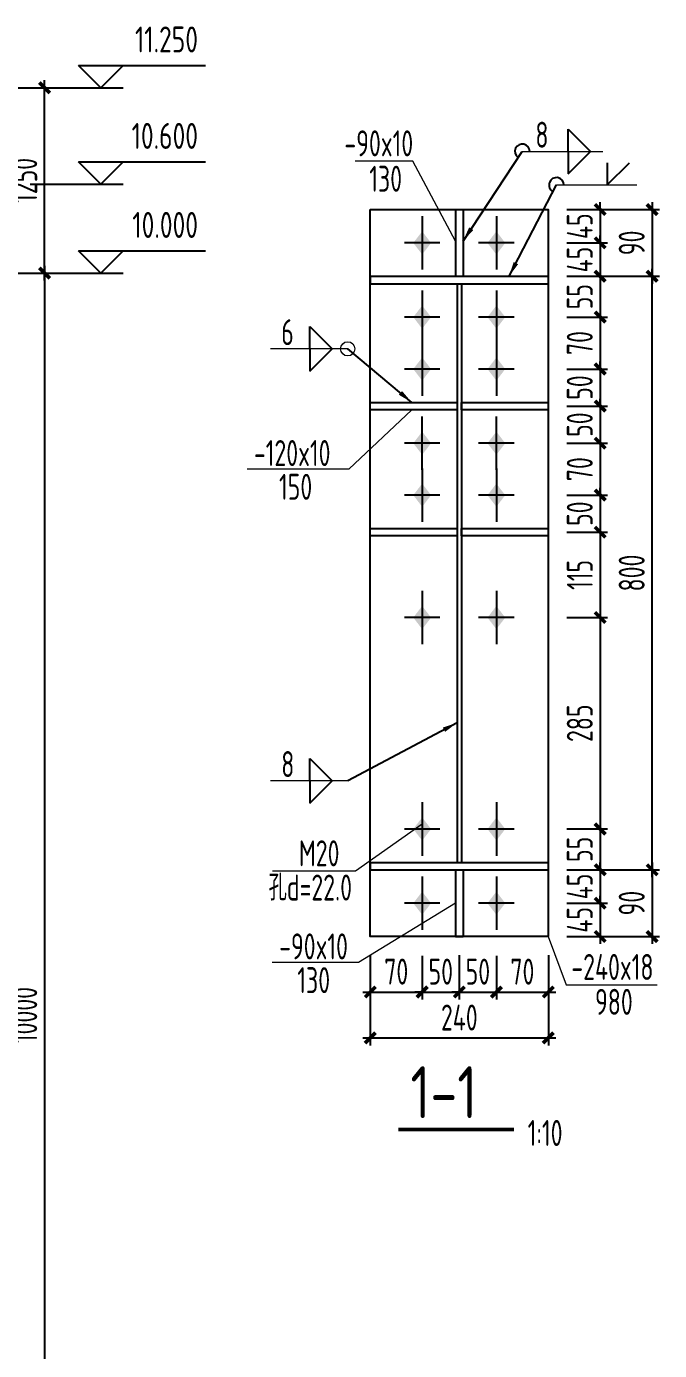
# Model space of a CAD drawing. Extents: x -3102990 to -851544, y -5293060 to -2540151.
# Drawn here: x -873549 to -865015, y -2653064 to -2635217 of the extents above; entities that cross this region are included whole.
import ezdxf
from ezdxf.enums import TextEntityAlignment as Align

# ---------------------------------------------------------------- set-up
doc = ezdxf.new("R2010")
doc.units = 0
doc.header["$LTSCALE"] = 1000
doc.header["$PDMODE"] = 1
doc.linetypes.add('DOTE', pattern=[2.42, 2, -0.2, 0.02, -0.2])
doc.layers.get('0').update_dxf_attribs({"linetype": 'CONTINUOUS'})
doc.layers.get('Defpoints').update_dxf_attribs({"linetype": 'CONTINUOUS'})
for name, color, linetype in [('10', 7, 'CONTINUOUS'), ('AXIS', 253, 'DOTE'), ('COLU', 7, 'CONTINUOUS'), ('DIM', 3, 'CONTINUOUS'), ('NUM', 7, 'CONTINUOUS'), ('TEXT', 7, 'CONTINUOUS'), ('THIN', 7, 'CONTINUOUS'), ('WELD', 7, 'CONTINUOUS')]:
    doc.layers.add(name, color=color, linetype=linetype)
doc.styles.add('TSSD_Dimension', font='tssdeng.shx', dxfattribs={"width": 0.7, "bigfont": 'Hztxt.shx'})
doc.styles.add('TSSD_Label', font='tssdeng.shx', dxfattribs={"width": 0.75, "bigfont": 'hztxt.shx'})
doc.styles.add('TSSD_Rein', font='Tssdeng.shx', dxfattribs={"width": 0.75, "bigfont": 'hztxt.shx'})
doc.dimstyles.new('TSSD_10_100', dxfattribs={"dimtxt": 350, "dimasz": 100, "dimexe": 100, "dimexo": 250, "dimgap": 100, "dimtad": 1, "dimdec": 0, "dimlfac": 0.1, "dimzin": 0, "dimdsep": 46, "dimtxsty": 'TSSD_Dimension', "dimblk": 'ARCHTICK', "dimcen": 0, "dimdle": 100, "dimclrt": 7, "dimadec": 0, "dimazin": 0, "dimtfac": 1, "dimtdec": 0, "dimtix": 1, "dimtmove": 2, "dimatfit": 3, "dimldrblk": 'ARCHTICK', "dimfxl": 1, "dimtolj": 1, "dimtzin": 0, "dimarcsym": 0})
doc.dimstyles.new('TSSD_50_100', dxfattribs={"dimtxt": 350, "dimasz": 100, "dimexe": 100, "dimexo": 250, "dimgap": 100, "dimtad": 1, "dimdec": 0, "dimlfac": 0.5, "dimzin": 0, "dimdsep": 46, "dimtxsty": 'TSSD_Dimension', "dimblk": 'ARCHTICK', "dimcen": 0, "dimdle": 100, "dimclrt": 7, "dimadec": 0, "dimazin": 0, "dimtfac": 1, "dimtdec": 0, "dimtix": 1, "dimtmove": 2, "dimatfit": 3, "dimfxl": 1, "dimtolj": 1, "dimtzin": 0, "dimarcsym": 0})
doc.dimstyles.new('TSSD_LEADER_STYLE_200.0', dxfattribs={"dimtxt": 700, "dimasz": 200, "dimexe": 200, "dimexo": 500, "dimgap": 0.09, "dimtad": 0, "dimtih": 1, "dimtoh": 1, "dimdec": 4, "dimzin": 0, "dimdsep": 46, "dimtxsty": 'Standard', "dimcen": 0.09, "dimdle": 200, "dimclrt": 7, "dimadec": 0, "dimazin": 0, "dimtfac": 1, "dimtdec": 4, "dimtofl": 0, "dimtmove": 0, "dimatfit": 3, "dimfxl": 1, "dimtolj": 1, "dimtzin": 0, "dimarcsym": 0})

# ---------------------------------------------------------------- blocks, each defined once
blk = doc.blocks.new('_ArchTick')
at = {"color": 0, "const_width": 0.5}
blk.add_lwpolyline([(-0.71, -0.71), (0.71, 0.71)], dxfattribs=at)
blk = doc.blocks.new('*D560')
at = {"layer": 'Defpoints', "color": 0, "ltscale": 1.5}
for p in [(-874598, -2638542), (-874598, -2658542), (-873304, -2658542)]:
    blk.add_point(p, dxfattribs=at)
at = {"layer": 'DIM', "color": 0, "lineweight": -2, "ltscale": 1.5}
for p, q in [((-873304, -2638442), (-873304, -2658642)), ((-874348, -2638542), (-873204, -2638542)), ((-874348, -2658542), (-873204, -2658542))]:
    blk.add_line(p, q, dxfattribs=at)
at = {"layer": 'DIM', "color": 0, "lineweight": -2, "ltscale": 1.5, "xscale": 100, "yscale": 100, "zscale": 100}
for p, rotation in [((-873304, -2638542), 90), ((-873304, -2658542), 270)]:
    blk.add_blockref('_ArchTick', p, dxfattribs=dict(at, rotation=rotation))
at = {"layer": 'DIM', "color": 7, "ltscale": 1.5, "insert": (-873579, -2648542), "char_height": 350, "attachment_point": 5, "rotation": 90, "style": 'TSSD_Dimension'}
blk.add_mtext('\\A1;10000', dxfattribs=at)
blk = doc.blocks.new('*D582')
at = {"layer": 'Defpoints', "color": 0, "ltscale": 1.5}
for p in [(-874598, -2636042), (-873304, -2636042), (-874598, -2638542)]:
    blk.add_point(p, dxfattribs=at)
at = {"layer": 'DIM', "color": 0, "lineweight": -2, "ltscale": 1.5}
for p, q in [((-873304, -2638642), (-873304, -2635942)), ((-874348, -2636042), (-873204, -2636042)), ((-874348, -2638542), (-873204, -2638542))]:
    blk.add_line(p, q, dxfattribs=at)
at = {"layer": 'DIM', "color": 0, "lineweight": -2, "ltscale": 1.5, "xscale": 100, "yscale": 100, "zscale": 100}
for p, rotation in [((-873304, -2636042), 90), ((-873304, -2638542), 270)]:
    blk.add_blockref('_ArchTick', p, dxfattribs=dict(at, rotation=rotation))
at = {"layer": 'DIM', "color": 7, "ltscale": 1.5, "insert": (-873579, -2637292), "char_height": 350, "attachment_point": 5, "rotation": 90, "style": 'TSSD_Dimension'}
blk.add_mtext('\\A1;1250', dxfattribs=at)
blk = doc.blocks.new('A$C5C7C78FF')
at = {"layer": '10', "color": 0}
blk.add_solid([(27, -141, -192), (-73, -11, -192), (127, -11, -192), (27, 119, -192)], dxfattribs=at)
at = {"layer": 'AXIS', "color": 0, "linetype": 'ByBlock'}
for p, q in [((27, -311, -192), (27, 289, -192)), ((227, -11, -192), (-173, -11, -192))]:
    blk.add_line(p, q, dxfattribs=at)
blk = doc.blocks.new('*D584')
at = {"layer": 'Defpoints', "color": 0}
for p in [(-866514, -2637684), (-866514, -2638134), (-865815, -2638134)]:
    blk.add_point(p, dxfattribs=at)
at = {"layer": 'DIM', "color": 0, "lineweight": -2}
for p, q in [((-865815, -2637684), (-865815, -2637584)), ((-866264, -2637684), (-865715, -2637684)), ((-865815, -2637684), (-865815, -2638134)), ((-866264, -2638134), (-865715, -2638134)), ((-865815, -2638134), (-865815, -2638234))]:
    blk.add_line(p, q, dxfattribs=at)
at = {"layer": 'DIM', "color": 0, "lineweight": -2, "xscale": 100, "yscale": 100, "zscale": 100}
for p, rotation in [((-865815, -2637684), 270), ((-865815, -2638134), 90)]:
    blk.add_blockref('_ArchTick', p, dxfattribs=dict(at, rotation=rotation))
at = {"layer": 'DIM', "color": 7, "insert": (-866090, -2637909), "char_height": 350, "attachment_point": 5, "rotation": 90, "style": 'TSSD_Dimension'}
blk.add_mtext('\\A1;45', dxfattribs=at)
blk = doc.blocks.new('*D585')
at = {"layer": 'Defpoints', "color": 0}
for p in [(-866514, -2638134), (-866514, -2638584), (-865815, -2638584)]:
    blk.add_point(p, dxfattribs=at)
at = {"layer": 'DIM', "color": 0, "lineweight": -2}
for p, q in [((-866264, -2638134), (-865715, -2638134)), ((-865815, -2638134), (-865815, -2638034)), ((-865815, -2638134), (-865815, -2638584)), ((-866264, -2638584), (-865715, -2638584)), ((-865815, -2638584), (-865815, -2638684))]:
    blk.add_line(p, q, dxfattribs=at)
at = {"layer": 'DIM', "color": 0, "lineweight": -2, "xscale": 100, "yscale": 100, "zscale": 100}
for p, rotation in [((-865815, -2638134), 270), ((-865815, -2638584), 90)]:
    blk.add_blockref('_ArchTick', p, dxfattribs=dict(at, rotation=rotation))
at = {"layer": 'DIM', "color": 7, "insert": (-866090, -2638359), "char_height": 350, "attachment_point": 5, "rotation": 90, "style": 'TSSD_Dimension'}
blk.add_mtext('\\A1;45', dxfattribs=at)
blk = doc.blocks.new('*D586')
at = {"layer": 'Defpoints', "color": 0}
for p in [(-866514, -2638584), (-866514, -2639134), (-865815, -2639134)]:
    blk.add_point(p, dxfattribs=at)
at = {"layer": 'DIM', "color": 0, "lineweight": -2}
for p, q in [((-865815, -2638484), (-865815, -2639234)), ((-866264, -2638584), (-865715, -2638584)), ((-866264, -2639134), (-865715, -2639134))]:
    blk.add_line(p, q, dxfattribs=at)
at = {"layer": 'DIM', "color": 0, "lineweight": -2, "xscale": 100, "yscale": 100, "zscale": 100}
for p, rotation in [((-865815, -2638584), 90), ((-865815, -2639134), 270)]:
    blk.add_blockref('_ArchTick', p, dxfattribs=dict(at, rotation=rotation))
at = {"layer": 'DIM', "color": 7, "insert": (-866090, -2638859), "char_height": 350, "attachment_point": 5, "rotation": 90, "style": 'TSSD_Dimension'}
blk.add_mtext('\\A1;55', dxfattribs=at)
blk = doc.blocks.new('*D587')
at = {"layer": 'Defpoints', "color": 0}
for p in [(-866514, -2646034), (-866514, -2646584), (-865815, -2646584)]:
    blk.add_point(p, dxfattribs=at)
at = {"layer": 'DIM', "color": 0, "lineweight": -2}
for p, q in [((-865815, -2645934), (-865815, -2646684)), ((-866264, -2646034), (-865715, -2646034)), ((-866264, -2646584), (-865715, -2646584))]:
    blk.add_line(p, q, dxfattribs=at)
at = {"layer": 'DIM', "color": 0, "lineweight": -2, "xscale": 100, "yscale": 100, "zscale": 100}
for p, rotation in [((-865815, -2646034), 90), ((-865815, -2646584), 270)]:
    blk.add_blockref('_ArchTick', p, dxfattribs=dict(at, rotation=rotation))
at = {"layer": 'DIM', "color": 7, "insert": (-866090, -2646309), "char_height": 350, "attachment_point": 5, "rotation": 90, "style": 'TSSD_Dimension'}
blk.add_mtext('\\A1;55', dxfattribs=at)
blk = doc.blocks.new('*D588')
at = {"layer": 'Defpoints', "color": 0}
for p in [(-866514, -2646584), (-866514, -2647034), (-865815, -2647034)]:
    blk.add_point(p, dxfattribs=at)
at = {"layer": 'DIM', "color": 0, "lineweight": -2}
for p, q in [((-865815, -2646584), (-865815, -2646484)), ((-866264, -2646584), (-865715, -2646584)), ((-865815, -2646584), (-865815, -2647034)), ((-866264, -2647034), (-865715, -2647034)), ((-865815, -2647034), (-865815, -2647134))]:
    blk.add_line(p, q, dxfattribs=at)
at = {"layer": 'DIM', "color": 0, "lineweight": -2, "xscale": 100, "yscale": 100, "zscale": 100}
for p, rotation in [((-865815, -2646584), 270), ((-865815, -2647034), 90)]:
    blk.add_blockref('_ArchTick', p, dxfattribs=dict(at, rotation=rotation))
at = {"layer": 'DIM', "color": 7, "insert": (-866090, -2646809), "char_height": 350, "attachment_point": 5, "rotation": 90, "style": 'TSSD_Dimension'}
blk.add_mtext('\\A1;45', dxfattribs=at)
blk = doc.blocks.new('*D589')
at = {"layer": 'Defpoints', "color": 0}
for p in [(-866514, -2647034), (-866514, -2647484), (-865815, -2647484)]:
    blk.add_point(p, dxfattribs=at)
at = {"layer": 'DIM', "color": 0, "lineweight": -2}
for p, q in [((-866264, -2647034), (-865715, -2647034)), ((-865815, -2647034), (-865815, -2646934)), ((-865815, -2647034), (-865815, -2647484)), ((-866264, -2647484), (-865715, -2647484)), ((-865815, -2647484), (-865815, -2647584))]:
    blk.add_line(p, q, dxfattribs=at)
at = {"layer": 'DIM', "color": 0, "lineweight": -2, "xscale": 100, "yscale": 100, "zscale": 100}
for p, rotation in [((-865815, -2647034), 270), ((-865815, -2647484), 90)]:
    blk.add_blockref('_ArchTick', p, dxfattribs=dict(at, rotation=rotation))
at = {"layer": 'DIM', "color": 7, "insert": (-866090, -2647259), "char_height": 350, "attachment_point": 5, "rotation": 90, "style": 'TSSD_Dimension'}
blk.add_mtext('\\A1;45', dxfattribs=at)
blk = doc.blocks.new('*D590')
at = {"layer": 'Defpoints', "color": 0}
for p in [(-868914, -2647483), (-868214, -2647495), (-868214, -2648232)]:
    blk.add_point(p, dxfattribs=at)
at = {"layer": 'DIM', "color": 0, "lineweight": -2}
for p, q in [((-868914, -2647733), (-868914, -2648332)), ((-868214, -2647745), (-868214, -2648332)), ((-869014, -2648232), (-868114, -2648232))]:
    blk.add_line(p, q, dxfattribs=at)
at = {"layer": 'DIM', "color": 0, "lineweight": -2, "xscale": 100, "yscale": 100, "zscale": 100, "rotation": 180}
blk.add_blockref('_ArchTick', (-868914, -2648232), dxfattribs=at)
at = {"layer": 'DIM', "color": 0, "lineweight": -2, "xscale": 100, "yscale": 100, "zscale": 100}
blk.add_blockref('_ArchTick', (-868214, -2648232), dxfattribs=at)
at = {"layer": 'DIM', "color": 7, "insert": (-868564, -2647957), "char_height": 350, "attachment_point": 5, "style": 'TSSD_Dimension'}
blk.add_mtext('\\A1;70', dxfattribs=at)
blk = doc.blocks.new('*D591')
at = {"layer": 'Defpoints', "color": 0}
for p in [(-868214, -2647495), (-867714, -2647484), (-867714, -2648232)]:
    blk.add_point(p, dxfattribs=at)
at = {"layer": 'DIM', "color": 0, "lineweight": -2}
for p, q in [((-868214, -2647745), (-868214, -2648332)), ((-867714, -2647734), (-867714, -2648332)), ((-868214, -2648232), (-868314, -2648232)), ((-868214, -2648232), (-867714, -2648232)), ((-867714, -2648232), (-867614, -2648232))]:
    blk.add_line(p, q, dxfattribs=at)
at = {"layer": 'DIM', "color": 0, "lineweight": -2, "xscale": 100, "yscale": 100, "zscale": 100}
blk.add_blockref('_ArchTick', (-868214, -2648232), dxfattribs=at)
at = {"layer": 'DIM', "color": 0, "lineweight": -2, "xscale": 100, "yscale": 100, "zscale": 100, "rotation": 180}
blk.add_blockref('_ArchTick', (-867714, -2648232), dxfattribs=at)
at = {"layer": 'DIM', "color": 7, "insert": (-867964, -2647957), "char_height": 350, "attachment_point": 5, "style": 'TSSD_Dimension'}
blk.add_mtext('\\A1;50', dxfattribs=at)
blk = doc.blocks.new('*D592')
at = {"layer": 'Defpoints', "color": 0}
for p in [(-867714, -2647484), (-867214, -2647495), (-867214, -2648232)]:
    blk.add_point(p, dxfattribs=at)
at = {"layer": 'DIM', "color": 0, "lineweight": -2}
for p, q in [((-867714, -2647734), (-867714, -2648332)), ((-867214, -2647745), (-867214, -2648332)), ((-867714, -2648232), (-867814, -2648232)), ((-867714, -2648232), (-867214, -2648232)), ((-867214, -2648232), (-867114, -2648232))]:
    blk.add_line(p, q, dxfattribs=at)
at = {"layer": 'DIM', "color": 0, "lineweight": -2, "xscale": 100, "yscale": 100, "zscale": 100}
blk.add_blockref('_ArchTick', (-867714, -2648232), dxfattribs=at)
at = {"layer": 'DIM', "color": 0, "lineweight": -2, "xscale": 100, "yscale": 100, "zscale": 100, "rotation": 180}
blk.add_blockref('_ArchTick', (-867214, -2648232), dxfattribs=at)
at = {"layer": 'DIM', "color": 7, "insert": (-867464, -2647957), "char_height": 350, "attachment_point": 5, "style": 'TSSD_Dimension'}
blk.add_mtext('\\A1;50', dxfattribs=at)
blk = doc.blocks.new('*D593')
at = {"layer": 'Defpoints', "color": 0}
for p in [(-867214, -2647495), (-866514, -2647484), (-866514, -2648232)]:
    blk.add_point(p, dxfattribs=at)
at = {"layer": 'DIM', "color": 0, "lineweight": -2}
for p, q in [((-867214, -2647745), (-867214, -2648332)), ((-866514, -2647734), (-866514, -2648332)), ((-867314, -2648232), (-866414, -2648232))]:
    blk.add_line(p, q, dxfattribs=at)
at = {"layer": 'DIM', "color": 0, "lineweight": -2, "xscale": 100, "yscale": 100, "zscale": 100, "rotation": 180}
blk.add_blockref('_ArchTick', (-867214, -2648232), dxfattribs=at)
at = {"layer": 'DIM', "color": 0, "lineweight": -2, "xscale": 100, "yscale": 100, "zscale": 100}
blk.add_blockref('_ArchTick', (-866514, -2648232), dxfattribs=at)
at = {"layer": 'DIM', "color": 7, "insert": (-866864, -2647957), "char_height": 350, "attachment_point": 5, "style": 'TSSD_Dimension'}
blk.add_mtext('\\A1;70', dxfattribs=at)
blk = doc.blocks.new('*D594')
at = {"layer": 'Defpoints', "color": 0}
for p in [(-868914, -2647483), (-866514, -2647484), (-866514, -2648851)]:
    blk.add_point(p, dxfattribs=at)
at = {"layer": 'DIM', "color": 0, "lineweight": -2}
for p, q in [((-868914, -2647733), (-868914, -2648951)), ((-866514, -2647734), (-866514, -2648951)), ((-869014, -2648851), (-866414, -2648851))]:
    blk.add_line(p, q, dxfattribs=at)
at = {"layer": 'DIM', "color": 0, "lineweight": -2, "xscale": 100, "yscale": 100, "zscale": 100, "rotation": 180}
blk.add_blockref('_ArchTick', (-868914, -2648851), dxfattribs=at)
at = {"layer": 'DIM', "color": 0, "lineweight": -2, "xscale": 100, "yscale": 100, "zscale": 100}
blk.add_blockref('_ArchTick', (-866514, -2648851), dxfattribs=at)
at = {"layer": 'DIM', "color": 7, "insert": (-867714, -2648576), "char_height": 350, "attachment_point": 5, "style": 'TSSD_Dimension'}
blk.add_mtext('\\A1;240', dxfattribs=at)
blk = doc.blocks.new('_WELD004')
at = {"color": 0, "linetype": 'ByBlock'}
for p, q in [((0, 1), (1, 0)), ((0, 0), (0, 1))]:
    blk.add_line(p, q, dxfattribs=at)
blk = doc.blocks.new('*D595')
at = {"layer": 'Defpoints', "color": 0}
for p in [(-866514, -2637684), (-866514, -2638584), (-865115, -2638584)]:
    blk.add_point(p, dxfattribs=at)
at = {"layer": 'DIM', "color": 0, "lineweight": -2}
for p, q in [((-865115, -2637584), (-865115, -2638684)), ((-866264, -2637684), (-865015, -2637684)), ((-866264, -2638584), (-865015, -2638584))]:
    blk.add_line(p, q, dxfattribs=at)
at = {"layer": 'DIM', "color": 0, "lineweight": -2, "xscale": 100, "yscale": 100, "zscale": 100}
for p, rotation in [((-865115, -2637684), 90), ((-865115, -2638584), 270)]:
    blk.add_blockref('_ArchTick', p, dxfattribs=dict(at, rotation=rotation))
at = {"layer": 'DIM', "color": 7, "insert": (-865390, -2638134), "char_height": 350, "attachment_point": 5, "rotation": 90, "style": 'TSSD_Dimension'}
blk.add_mtext('\\A1;90', dxfattribs=at)
blk = doc.blocks.new('*D596')
at = {"layer": 'Defpoints', "color": 0}
for p in [(-866514, -2646584), (-866514, -2647484), (-865115, -2647484)]:
    blk.add_point(p, dxfattribs=at)
at = {"layer": 'DIM', "color": 0, "lineweight": -2}
for p, q in [((-865115, -2646484), (-865115, -2647584)), ((-866264, -2646584), (-865015, -2646584)), ((-866264, -2647484), (-865015, -2647484))]:
    blk.add_line(p, q, dxfattribs=at)
at = {"layer": 'DIM', "color": 0, "lineweight": -2, "xscale": 100, "yscale": 100, "zscale": 100}
for p, rotation in [((-865115, -2646584), 90), ((-865115, -2647484), 270)]:
    blk.add_blockref('_ArchTick', p, dxfattribs=dict(at, rotation=rotation))
at = {"layer": 'DIM', "color": 7, "insert": (-865390, -2647034), "char_height": 350, "attachment_point": 5, "rotation": 90, "style": 'TSSD_Dimension'}
blk.add_mtext('\\A1;90', dxfattribs=at)
blk = doc.blocks.new('*D597')
at = {"layer": 'Defpoints', "color": 0, "ltscale": 1.5}
for p in [(-866514, -2638584), (-865115, -2638584), (-866514, -2646584)]:
    blk.add_point(p, dxfattribs=at)
at = {"layer": 'DIM', "color": 0, "lineweight": -2, "ltscale": 1.5}
for p, q in [((-865115, -2646684), (-865115, -2638484)), ((-866264, -2638584), (-865015, -2638584)), ((-866264, -2646584), (-865015, -2646584))]:
    blk.add_line(p, q, dxfattribs=at)
at = {"layer": 'DIM', "color": 0, "lineweight": -2, "ltscale": 1.5, "xscale": 100, "yscale": 100, "zscale": 100}
for p, rotation in [((-865115, -2638584), 90), ((-865115, -2646584), 270)]:
    blk.add_blockref('_ArchTick', p, dxfattribs=dict(at, rotation=rotation))
at = {"layer": 'DIM', "color": 7, "ltscale": 1.5, "insert": (-865390, -2642584), "char_height": 350, "attachment_point": 5, "rotation": 90, "style": 'TSSD_Dimension'}
blk.add_mtext('\\A1;800', dxfattribs=at)
blk = doc.blocks.new('*D623')
at = {"layer": 'Defpoints', "color": 0, "ltscale": 1.5}
for p in [(-866514, -2639134), (-866514, -2639834), (-865815, -2639834)]:
    blk.add_point(p, dxfattribs=at)
at = {"layer": 'DIM', "color": 0, "lineweight": -2, "ltscale": 1.5}
for p, q in [((-865815, -2639034), (-865815, -2639934)), ((-866264, -2639134), (-865715, -2639134)), ((-866264, -2639834), (-865715, -2639834))]:
    blk.add_line(p, q, dxfattribs=at)
at = {"layer": 'DIM', "color": 0, "lineweight": -2, "ltscale": 1.5, "xscale": 100, "yscale": 100, "zscale": 100}
for p, rotation in [((-865815, -2639134), 90), ((-865815, -2639834), 270)]:
    blk.add_blockref('_ArchTick', p, dxfattribs=dict(at, rotation=rotation))
at = {"layer": 'DIM', "color": 7, "ltscale": 1.5, "insert": (-866090, -2639484), "char_height": 350, "attachment_point": 5, "rotation": 90, "style": 'TSSD_Dimension'}
blk.add_mtext('\\A1;70', dxfattribs=at)
blk = doc.blocks.new('*D624')
at = {"layer": 'Defpoints', "color": 0, "ltscale": 1.5}
for p in [(-866514, -2639834), (-866514, -2640334), (-865815, -2640334)]:
    blk.add_point(p, dxfattribs=at)
at = {"layer": 'DIM', "color": 0, "lineweight": -2, "ltscale": 1.5}
for p, q in [((-865815, -2639834), (-865815, -2639734)), ((-866264, -2639834), (-865715, -2639834)), ((-865815, -2639834), (-865815, -2640334)), ((-866264, -2640334), (-865715, -2640334)), ((-865815, -2640334), (-865815, -2640434))]:
    blk.add_line(p, q, dxfattribs=at)
at = {"layer": 'DIM', "color": 0, "lineweight": -2, "ltscale": 1.5, "xscale": 100, "yscale": 100, "zscale": 100}
for p, rotation in [((-865815, -2639834), 270), ((-865815, -2640334), 90)]:
    blk.add_blockref('_ArchTick', p, dxfattribs=dict(at, rotation=rotation))
at = {"layer": 'DIM', "color": 7, "ltscale": 1.5, "insert": (-866090, -2640084), "char_height": 350, "attachment_point": 5, "rotation": 90, "style": 'TSSD_Dimension'}
blk.add_mtext('\\A1;50', dxfattribs=at)
blk = doc.blocks.new('*D625')
at = {"layer": 'Defpoints', "color": 0, "ltscale": 1.5}
for p in [(-866514, -2642034, -288), (-866514, -2643184), (-865815, -2643184)]:
    blk.add_point(p, dxfattribs=at)
at = {"layer": 'DIM', "color": 0, "lineweight": -2, "ltscale": 1.5}
for p, q in [((-866264, -2642034), (-865715, -2642034)), ((-865815, -2641934), (-865815, -2643284)), ((-866264, -2643184), (-865715, -2643184))]:
    blk.add_line(p, q, dxfattribs=at)
at = {"layer": 'DIM', "color": 0, "lineweight": -2, "ltscale": 1.5, "xscale": 100, "yscale": 100, "zscale": 100}
for p, rotation in [((-865815, -2642034), 90), ((-865815, -2643184), 270)]:
    blk.add_blockref('_ArchTick', p, dxfattribs=dict(at, rotation=rotation))
at = {"layer": 'DIM', "color": 7, "ltscale": 1.5, "insert": (-866090, -2642609), "char_height": 350, "attachment_point": 5, "rotation": 90, "style": 'TSSD_Dimension'}
blk.add_mtext('\\A1;115', dxfattribs=at)
blk = doc.blocks.new('*D626')
at = {"layer": 'Defpoints', "color": 0, "ltscale": 1.5}
for p in [(-866514, -2643184), (-866514, -2646034), (-865815, -2646034)]:
    blk.add_point(p, dxfattribs=at)
at = {"layer": 'DIM', "color": 0, "lineweight": -2, "ltscale": 1.5}
for p, q in [((-865815, -2643084), (-865815, -2646134)), ((-866264, -2643184), (-865715, -2643184)), ((-866264, -2646034), (-865715, -2646034))]:
    blk.add_line(p, q, dxfattribs=at)
at = {"layer": 'DIM', "color": 0, "lineweight": -2, "ltscale": 1.5, "xscale": 100, "yscale": 100, "zscale": 100}
for p, rotation in [((-865815, -2643184), 90), ((-865815, -2646034), 270)]:
    blk.add_blockref('_ArchTick', p, dxfattribs=dict(at, rotation=rotation))
at = {"layer": 'DIM', "color": 7, "ltscale": 1.5, "insert": (-866090, -2644609), "char_height": 350, "attachment_point": 5, "rotation": 90, "style": 'TSSD_Dimension'}
blk.add_mtext('\\A1;285', dxfattribs=at)
blk = doc.blocks.new('*D642')
at = {"layer": 'Defpoints', "color": 0, "ltscale": 1.5}
for p in [(-866514, -2640334), (-866514, -2640834), (-865815, -2640834)]:
    blk.add_point(p, dxfattribs=at)
at = {"layer": 'DIM', "color": 0, "lineweight": -2, "ltscale": 1.5}
for p, q in [((-865815, -2640334), (-865815, -2640234)), ((-866264, -2640334), (-865715, -2640334)), ((-865815, -2640334), (-865815, -2640834)), ((-866264, -2640834), (-865715, -2640834)), ((-865815, -2640834), (-865815, -2640934))]:
    blk.add_line(p, q, dxfattribs=at)
at = {"layer": 'DIM', "color": 0, "lineweight": -2, "ltscale": 1.5, "xscale": 100, "yscale": 100, "zscale": 100}
for p, rotation in [((-865815, -2640334), 270), ((-865815, -2640834), 90)]:
    blk.add_blockref('_ArchTick', p, dxfattribs=dict(at, rotation=rotation))
at = {"layer": 'DIM', "color": 7, "ltscale": 1.5, "insert": (-866090, -2640584), "char_height": 350, "attachment_point": 5, "rotation": 90, "style": 'TSSD_Dimension'}
blk.add_mtext('\\A1;50', dxfattribs=at)
blk = doc.blocks.new('*D643')
at = {"layer": 'Defpoints', "color": 0, "ltscale": 1.5}
for p in [(-866514, -2640834), (-866514, -2641534), (-865815, -2641534)]:
    blk.add_point(p, dxfattribs=at)
at = {"layer": 'DIM', "color": 0, "lineweight": -2, "ltscale": 1.5}
for p, q in [((-866264, -2640834), (-865715, -2640834)), ((-865815, -2640734), (-865815, -2641634)), ((-866264, -2641534), (-865715, -2641534))]:
    blk.add_line(p, q, dxfattribs=at)
at = {"layer": 'DIM', "color": 0, "lineweight": -2, "ltscale": 1.5, "xscale": 100, "yscale": 100, "zscale": 100}
for p, rotation in [((-865815, -2640834), 90), ((-865815, -2641534), 270)]:
    blk.add_blockref('_ArchTick', p, dxfattribs=dict(at, rotation=rotation))
at = {"layer": 'DIM', "color": 7, "ltscale": 1.5, "insert": (-866090, -2641184), "char_height": 350, "attachment_point": 5, "rotation": 90, "style": 'TSSD_Dimension'}
blk.add_mtext('\\A1;70', dxfattribs=at)
blk = doc.blocks.new('*D644')
at = {"layer": 'Defpoints', "color": 0, "ltscale": 1.5}
for p in [(-866514, -2641534), (-866514, -2642034), (-865815, -2642034)]:
    blk.add_point(p, dxfattribs=at)
at = {"layer": 'DIM', "color": 0, "lineweight": -2, "ltscale": 1.5}
for p, q in [((-866264, -2641534), (-865715, -2641534)), ((-865815, -2641534), (-865815, -2641434)), ((-865815, -2641534), (-865815, -2642034)), ((-866264, -2642034), (-865715, -2642034)), ((-865815, -2642034), (-865815, -2642134))]:
    blk.add_line(p, q, dxfattribs=at)
at = {"layer": 'DIM', "color": 0, "lineweight": -2, "ltscale": 1.5, "xscale": 100, "yscale": 100, "zscale": 100}
for p, rotation in [((-865815, -2641534), 270), ((-865815, -2642034), 90)]:
    blk.add_blockref('_ArchTick', p, dxfattribs=dict(at, rotation=rotation))
at = {"layer": 'DIM', "color": 7, "ltscale": 1.5, "insert": (-866090, -2641784), "char_height": 350, "attachment_point": 5, "rotation": 90, "style": 'TSSD_Dimension'}
blk.add_mtext('\\A1;50', dxfattribs=at)

msp = doc.modelspace()

# ---------------------------------------------------------------- linework, layer by layer
at = {"layer": 'COLU', "linetype": 'ByBlock', "lineweight": 9}
for p, q in [((-868342.44, -2637031.17, -96), (-869118.49, -2637031.17, -96)), ((-867764.24, -2638109.44, -288), (-868342.44, -2637031.17, -96)), ((-868354.24, -2640384.44, -288), (-869201.53, -2641183.55, -288)), ((-869201.53, -2641183.55, -288), (-870575.52, -2641183.55, -288)), ((-868214.24, -2645971.21, -288), (-869115.32, -2646600.81, -96)), ((-867764.24, -2647034.44, -288), (-869074.53, -2647833.55, -288)), ((-866514.24, -2647484.44, -288), (-866273.25, -2648132.95, -96)), ((-869074.53, -2647833.55, -288), (-870235.52, -2647833.55, -288)), ((-866273.25, -2648132.95, -96), (-865047.2, -2648132.95, -96))]:
    msp.add_line(p, q, dxfattribs=at)
at = {"layer": 'COLU', "linetype": 'ByBlock'}
for p, q in [((-867764.24, -2637684.44, -288), (-867764.24, -2638584.44, -288)), ((-867664.24, -2637684.44, -288), (-867664.24, -2638584.44, -288)), ((-868914.24, -2638584.44, -288), (-866514.24, -2638584.44, -288)), ((-868914.24, -2638584.44, -288), (-868914.24, -2638684.44, -288)), ((-868914.24, -2638684.44, -288), (-866514.24, -2638684.44, -288)), ((-867764.24, -2638584.44, -288), (-867664.24, -2638584.44, -288)), ((-867744.24, -2638684.44, -288), (-867744.24, -2646484.44, -288)), ((-867684.24, -2638684.44, -288), (-867684.24, -2646484.44, -288)), ((-866514.24, -2638584.44, -288), (-866514.24, -2638684.44, -288)), ((-866514.24, -2645284.44, -288), (-866514.24, -2645384.44, -288)), ((-868914.24, -2646484.44, -288), (-866514.24, -2646484.44, -288)), ((-868914.24, -2646484.44, -288), (-868914.24, -2646584.44, -288)), ((-866514.24, -2646484.44, -288), (-866514.24, -2646584.44, -288)), ((-868914.24, -2646584.44, -288), (-866514.24, -2646584.44, -288)), ((-867764.24, -2646584.44, -288), (-867764.24, -2647484.44, -288)), ((-867664.24, -2646584.44, -288), (-867664.24, -2647484.44, -288)), ((-867764.24, -2647484.44, -288), (-867664.24, -2647484.44, -288))]:
    msp.add_line(p, q, dxfattribs=at)
at = {"layer": 'COLU', "elevation": -288}
for points in [[(-868914.24, -2637684.44), (-866514.24, -2637684.44), (-866514.24, -2647484.44), (-868914.24, -2647484.44)], [(-868914.24, -2640284.44), (-867744.24, -2640284.44), (-867744.24, -2640384.44), (-868914.24, -2640384.44)], [(-867684.24, -2640284.44), (-866514.24, -2640284.44), (-866514.24, -2640384.44), (-867684.24, -2640384.44)], [(-868914.24, -2641984.44), (-867744.24, -2641984.44), (-867744.24, -2642084.44), (-868914.24, -2642084.44)], [(-867684.24, -2641984.44), (-866514.24, -2641984.44), (-866514.24, -2642084.44), (-867684.24, -2642084.44)]]:
    msp.add_lwpolyline(points, close=True, dxfattribs=at)
at = {"layer": 'NUM', "const_width": 50}
msp.add_lwpolyline([(-868534.42, -2650085.79), (-866976.15, -2650085.79)], dxfattribs=at)
at = {"layer": 'TEXT', "lineweight": 9}
msp.add_line((-869115.32, -2646600.81, -96), (-870232.11, -2646600.81, -96), dxfattribs=at)
at = {"layer": 'THIN'}
for p, q in [((-872546.09, -2636042.03), (-872846.09, -2635742.03)), ((-872846.09, -2635742.03), (-872246.09, -2635742.03)), ((-872546.09, -2636042.03), (-872246.09, -2635742.03)), ((-872246.09, -2635742.03), (-871135.51, -2635742.03)), ((-873498.7, -2636042.03), (-872246.09, -2636042.03)), ((-872546.09, -2636042.03), (-872546.09, -2636042.03)), ((-872546.09, -2637342.03), (-872846.09, -2637042.03)), ((-872846.09, -2637042.03), (-872246.09, -2637042.03)), ((-872546.09, -2637342.03), (-872246.09, -2637042.03)), ((-872246.09, -2637042.03), (-871135.51, -2637042.03)), ((-873498.7, -2637342.03), (-872246.09, -2637342.03)), ((-872546.09, -2637342.03), (-872546.09, -2637342.03)), ((-872546.09, -2638542.11), (-872846.09, -2638242.11)), ((-872846.09, -2638242.11), (-872246.09, -2638242.11)), ((-872546.09, -2638542.11), (-872246.09, -2638242.11)), ((-872246.09, -2638242.11), (-871135.51, -2638242.11)), ((-873498.7, -2638542.11), (-872246.09, -2638542.11)), ((-872546.09, -2638542.11), (-872546.09, -2638542.11))]:
    msp.add_line(p, q, dxfattribs=at)
at = {"layer": 'WELD', "lineweight": 9}
for p, q in [((-866864.93, -2636901.16, -288), (-865780.97, -2636901.16, -288)), ((-866404.28, -2637353.38, -288), (-865320.31, -2637353.38, -288)), ((-869218.41, -2639562.17, -576), (-870259.5, -2639562.17, -576)), ((-869218.41, -2645384.9, -576), (-870259.5, -2645384.9, -576))]:
    msp.add_line(p, q, dxfattribs=at)
msp.add_circle((-869218.41, -2639562.17, -576), 96.07, dxfattribs=at)
at = {"layer": 'WELD'}
for centre, end in [((-866864.93, -2636901.16, -288), 232.532418), ((-866404.28, -2637353.38, -288), 242.549377)]:
    msp.add_arc(centre, 100, 0, end, dxfattribs=at)

# ---------------------------------------------------------------- block references
at = {"layer": 'COLU', "linetype": 'ByBlock', "xscale": -1.199999999953434, "yscale": 1.199999999720603, "zscale": 1.200000000000045, "rotation": 180}
for p in [(-868246.91, -2638147.87, -57.6), (-867246.91, -2638147.87, -57.6), (-868246.91, -2639147.87, -57.6), (-867246.91, -2639147.87, -57.6), (-868246.91, -2639847.87, -57.6), (-867246.91, -2639847.87, -57.6), (-868246.91, -2641547.87, -57.6), (-867246.91, -2641547.87, -57.6), (-868246.91, -2643197.87, 230.4), (-867246.91, -2643197.87, 230.4), (-868246.91, -2646047.87, -57.6), (-867246.91, -2646047.87, -57.6), (-868246.91, -2647047.87, -57.6), (-867246.91, -2647047.87, -57.6)]:
    msp.add_blockref('A$C5C7C78FF', p, dxfattribs=at)
at = {"layer": 'COLU', "linetype": 'ByBlock', "xscale": 1.199999999953434, "yscale": 1.200000000186265, "zscale": 1.200000000000045}
for p in [(-868246.91, -2640821.01, -57.6), (-867246.91, -2640821.01, -57.6)]:
    msp.add_blockref('A$C5C7C78FF', p, dxfattribs=at)
at = {"layer": 'WELD', "yscale": 300, "zscale": 300}
for p, xscale, rotation in [((-866245.22, -2636901.16, -288), 300, 359.999999999911), ((-866245.22, -2636901.16, -288), -300, 180), ((-865720.31, -2637053.38, -288), -300, 180), ((-869728.01, -2639562.17, -576), -300, 180), ((-869728.01, -2645384.9, -576), -300, 180)]:
    msp.add_blockref('_WELD004', p, dxfattribs=dict(at, xscale=xscale, rotation=rotation))
at = {"layer": 'WELD', "xscale": 300, "yscale": 300, "zscale": 300}
for p in [(-869728.01, -2639562.17, -576), (-869728.01, -2645384.9, -576)]:
    msp.add_blockref('_WELD004', p, dxfattribs=at)

# ---------------------------------------------------------------- texts
at = {"layer": 'TEXT', "lineweight": 9}
for s, height, style, width, p in [('8', 350, 'TSSD_Rein', 0.7, (-866688.65, -2636851.16, -288)), ('-90x10', 350, 'TSSD_Rein', 0.7, (-869263.19, -2636967.31, -96)), ('130', 350, 'TSSD_Rein', 0.7, (-868927.28, -2637444.49, -96)), ('6', 350, 'TSSD_Rein', 0.7, (-870114.62, -2639512.17, -576)), ('-120x10', 350, 'TSSD_Rein', 0.7, (-870482.61, -2641141.94, -288)), ('150', 350, 'TSSD_Rein', 0.7, (-870144.11, -2641596.86, -288)), ('8', 350, 'TSSD_Rein', 0.7, (-870114.62, -2645334.9, -576)), ('M20', 350, 'TSSD_Rein', 0.7, (-869877.15, -2646537.36, -96)), ('孔d=22.0', 350, 'TSSD_Rein', 0.7, (-870284.32, -2646998.95, -96)), ('-90x10', 350, 'TSSD_Rein', 0.7, (-870142.61, -2647791.94, -288)), ('-240x18', 350, 'TSSD_Rein', 0.7, (-866203.64, -2648069.09, -96)), ('130', 350, 'TSSD_Rein', 0.7, (-869897.29, -2648246.86, -288)), ('980', 350, 'TSSD_Rein', 0.7, (-865884.7, -2648539.56, -96)), ('1-1', 700, 'TSSD_Label', 0.8, (-868371.42, -2649932.39)), ('1:10', 350, 'TSSD_Rein', 0.7, (-866792.66, -2650307.27))]:
    msp.add_text(s, height=height, dxfattribs=dict(at, style=style, width=width)).set_placement(p)
at = {"layer": 'THIN', "style": 'TSSD_Label', "width": 0.75}
for s, p in [('11.250', (-871236.47, -2635672.03)), ('10.600', (-871236.47, -2636972.03)), ('10.000', (-871236.47, -2638172.11))]:
    msp.add_text(s, height=350, dxfattribs=at).set_placement(p, align=Align.BOTTOM_RIGHT)

# ---------------------------------------------------------------- dimensions: what is measured, and where the dimension line sits
at = {"layer": 'DIM', "ltscale": 1.5}
for base, p1, p2, dimstyle, picture, middle in [((-873304.33, -2636042.03), (-874598.31, -2638542.11), (-874598.31, -2636042.03), 'TSSD_50_100', '*D582', (-873579.33, -2637292.07)), ((-873304.33, -2658542.03), (-874598.31, -2638542.11), (-874598.31, -2658542.03), 'TSSD_50_100', '*D560', (-873579.33, -2648542.07)), ((-865115.24, -2638584.44), (-866514.24, -2646584.44), (-866514.24, -2638584.44), 'TSSD_10_100', '*D597', (-865390.24, -2642584.44)), ((-865815.2, -2639834.44), (-866514.24, -2639134.44), (-866514.24, -2639834.44), 'TSSD_10_100', '*D623', (-866090.2, -2639484.44)), ((-865815.2, -2640334.44), (-866514.24, -2639834.44), (-866514.24, -2640334.44), 'TSSD_10_100', '*D624', (-866090.2, -2640084.44)), ((-865815.2, -2640834.44), (-866514.24, -2640334.44), (-866514.24, -2640834.44), 'TSSD_10_100', '*D642', (-866090.2, -2640584.44)), ((-865815.2, -2641534.44), (-866514.24, -2640834.44), (-866514.24, -2641534.44), 'TSSD_10_100', '*D643', (-866090.2, -2641184.44)), ((-865815.2, -2642034.44), (-866514.24, -2641534.44), (-866514.24, -2642034.44), 'TSSD_10_100', '*D644', (-866090.2, -2641784.44)), ((-865815.2, -2643184.44), (-866514.24, -2642034.44, -288), (-866514.24, -2643184.44), 'TSSD_10_100', '*D625', (-866090.2, -2642609.44)), ((-865815.2, -2646034.44), (-866514.24, -2643184.44), (-866514.24, -2646034.44), 'TSSD_10_100', '*D626', (-866090.2, -2644609.44))]:
    dim = msp.add_linear_dim(base=base, p1=p1, p2=p2, angle=90, dimstyle=dimstyle, dxfattribs=at)
    dim.commit()
    dim.dimension.update_dxf_attribs({"geometry": picture, "text_midpoint": middle})
at = {"layer": 'DIM'}
for base, p1, p2, picture, middle in [((-865815.2, -2638134.44, -288), (-866514.24, -2637684.44, -288), (-866514.24, -2638134.44, -288), '*D584', (-866090.2, -2637909.44, -288)), ((-865115.24, -2638584.44, -288), (-866514.24, -2637684.44, -288), (-866514.24, -2638584.44, -288), '*D595', (-865390.24, -2638134.44, -288)), ((-865815.2, -2638584.44, -288), (-866514.24, -2638134.44, -288), (-866514.24, -2638584.44, -288), '*D585', (-866090.2, -2638359.44, -288)), ((-865815.2, -2639134.44, -288), (-866514.24, -2638584.44, -288), (-866514.24, -2639134.44, -288), '*D586', (-866090.2, -2638859.44, -288)), ((-865815.2, -2646584.44, -288), (-866514.24, -2646034.44, -288), (-866514.24, -2646584.44, -288), '*D587', (-866090.2, -2646309.44, -288)), ((-865815.2, -2647034.44, -288), (-866514.24, -2646584.44, -288), (-866514.24, -2647034.44, -288), '*D588', (-866090.2, -2646809.44, -288)), ((-865115.24, -2647484.44, -288), (-866514.24, -2646584.44, -288), (-866514.24, -2647484.44, -288), '*D596', (-865390.24, -2647034.44, -288)), ((-865815.2, -2647484.44, -288), (-866514.24, -2647034.44, -288), (-866514.24, -2647484.44, -288), '*D589', (-866090.2, -2647259.44, -288))]:
    dim = msp.add_linear_dim(base=base, p1=p1, p2=p2, angle=90, dimstyle='TSSD_10_100', dxfattribs=at)
    dim.commit()
    dim.dimension.update_dxf_attribs({"geometry": picture, "text_midpoint": middle})
for base, p1, p2, picture, middle in [((-868214.24, -2648231.73, -288), (-868914.22, -2647482.85, -288), (-868214.24, -2647494.64, -288), '*D590', (-868564.23, -2647956.73, -288)), ((-866514.24, -2648850.7, -288), (-868914.22, -2647482.85, -288), (-866514.24, -2647484.44, -288), '*D594', (-867714.23, -2648575.7, -288)), ((-867714.24, -2648231.73, -288), (-868214.24, -2647494.64, -288), (-867714.24, -2647484.44, -288), '*D591', (-867964.24, -2647956.73, -288)), ((-867214.24, -2648231.73, -288), (-867714.24, -2647484.44, -288), (-867214.24, -2647494.64, -288), '*D592', (-867464.24, -2647956.73, -288)), ((-866514.24, -2648231.73, -288), (-867214.24, -2647494.64, -288), (-866514.24, -2647484.44, -288), '*D593', (-866864.24, -2647956.73, -288))]:
    dim = msp.add_linear_dim(base=base, p1=p1, p2=p2, dimstyle='TSSD_10_100', dxfattribs=at)
    dim.commit()
    dim.dimension.update_dxf_attribs({"geometry": picture, "text_midpoint": middle})

# ---------------------------------------------------------------- leaders
at = {"layer": 'WELD', "lineweight": 9}
for points in [[(-867664.24, -2638110.2, -288), (-866864.93, -2636901.16, -288)], [(-867043.78, -2638584.44, -288), (-866404.28, -2637353.38, -288)], [(-868354.24, -2640284.44, -576), (-869218.41, -2639562.17, -576)], [(-867744.24, -2644602.34, -576), (-869218.41, -2645384.9, -576)]]:
    msp.add_leader(points, dimstyle='TSSD_LEADER_STYLE_200.0', dxfattribs=at)

doc.saveas('drawing.dxf')
